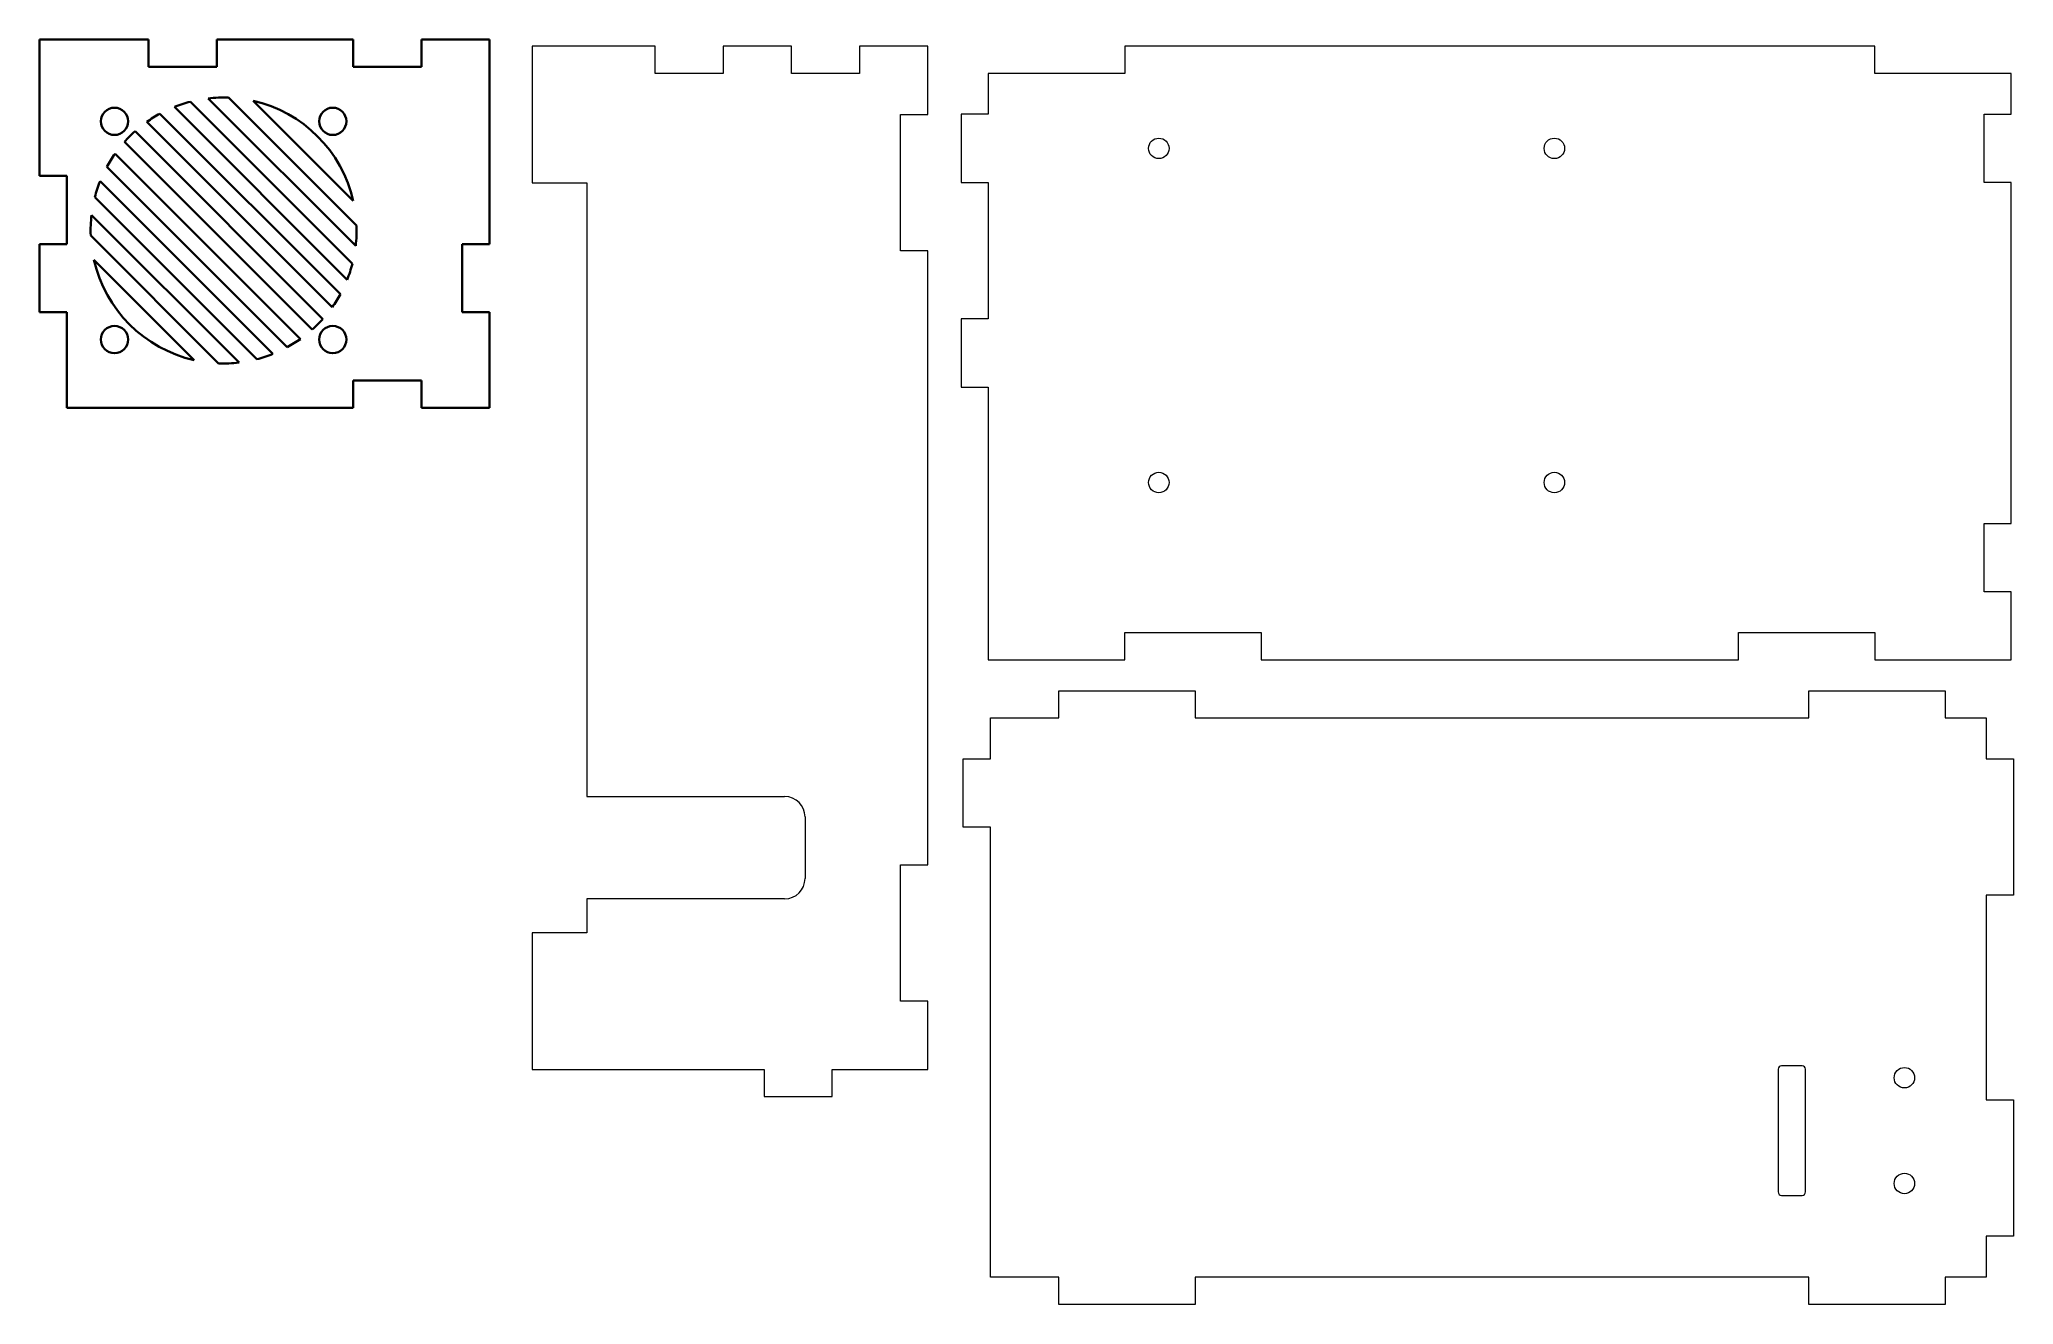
# Model space of a CAD drawing. Header units: millimetres. Extents: x -11 to 278, y -174 to 11.
import ezdxf

# ---------------------------------------------------------------- set-up
doc = ezdxf.new("R2010")
doc.units = ezdxf.units.MM
doc.layers.add('1', color=7, linetype='Continuous', true_color=0xffffff)

msp = doc.modelspace()

# ---------------------------------------------------------------- linework, layer by layer
at = {"layer": '1', "color": 252, "linetype": 'Continuous', "lineweight": 35}
for p, q in [((-11.155298, 11.323406), (-11.155298, -8.676594)), ((-11.155298, 11.323406), (-11.155298, -8.676594)), ((4.844702, 11.323406), (-11.155298, 11.323406)), ((4.844702, 11.323406), (-11.155298, 11.323406)), ((4.844702, 7.323406), (4.844702, 11.323406)), ((4.844702, 7.323406), (4.844702, 11.323406)), ((34.844702, 11.323406), (14.844702, 11.323406)), ((34.844702, 11.323406), (14.844702, 11.323406)), ((14.844702, 11.323406), (14.844702, 7.323406)), ((14.844702, 11.323406), (14.844702, 7.323406)), ((34.844702, 7.323406), (34.844702, 11.323406)), ((34.844702, 7.323406), (34.844702, 11.323406)), ((44.844702, 11.323406), (44.844702, 7.323406)), ((54.844702, 11.323406), (44.844702, 11.323406)), ((54.844702, 11.323406), (44.844702, 11.323406)), ((44.844702, 11.323406), (44.844702, 7.323406)), ((54.844702, -18.676594), (54.844702, 11.323406)), ((54.844702, -18.676594), (54.844702, 11.323406)), ((14.844702, 7.323406), (4.844702, 7.323406)), ((14.844702, 7.323406), (4.844702, 7.323406)), ((44.844702, 7.323406), (34.844702, 7.323406)), ((44.844702, 7.323406), (34.844702, 7.323406)), ((6.505033, 0.44125), (32.962546, -26.016263)), ((6.505033, 0.44125), (32.962546, -26.016263)), ((33.957495, -23.899942), (8.621354, 1.436199)), ((33.957495, -23.899942), (8.621354, 1.436199)), ((10.965665, 2.203157), (34.724453, -21.55563)), ((10.965665, 2.203157), (34.724453, -21.55563)), ((13.587739, 2.692354), (35.213649, -18.933557)), ((13.587739, 2.692354), (35.213649, -18.933557)), ((35.330763, -15.9394), (16.581896, 2.809467)), ((35.330763, -15.9394), (16.581896, 2.809467)), ((20.163495, 2.339137), (34.860433, -12.357801)), ((20.163495, 2.339137), (34.860433, -12.357801)), ((2.855893, -2.13215), (30.389146, -29.665403)), ((2.855893, -2.13215), (30.389146, -29.665403)), ((31.767857, -27.932843), (4.588453, -0.753439)), ((31.767857, -27.932843), (4.588453, -0.753439)), ((-0.078452, -5.420344), (27.100952, -32.599748)), ((-0.078452, -5.420344), (27.100952, -32.599748)), ((28.833511, -31.221037), (1.300258, -3.687785)), ((28.833511, -31.221037), (1.300258, -3.687785)), ((-11.155298, -8.676594), (-7.155298, -8.676594)), ((-11.155298, -8.676594), (-7.155298, -8.676594)), ((-7.155298, -8.676594), (-7.155298, -18.676594)), ((-7.155298, -8.676594), (-7.155298, -18.676594)), ((25.184372, -33.794437), (-1.273142, -7.336924)), ((25.184372, -33.794437), (-1.273142, -7.336924)), ((-2.26809, -9.453246), (23.06805, -34.789386)), ((-2.26809, -9.453246), (23.06805, -34.789386)), ((-3.524245, -14.419631), (18.101665, -36.045541)), ((-3.524245, -14.419631), (18.101665, -36.045541)), ((20.723739, -35.556345), (-3.035049, -11.797557)), ((20.723739, -35.556345), (-3.035049, -11.797557)), ((-7.155298, -18.676594), (-11.155298, -18.676594)), ((-11.155298, -18.676594), (-11.155298, -28.676594)), ((-11.155298, -18.676594), (-11.155298, -28.676594)), ((-7.155298, -18.676594), (-11.155298, -18.676594)), ((15.107509, -36.162654), (-3.641358, -17.413787)), ((15.107509, -36.162654), (-3.641358, -17.413787)), ((50.844702, -18.676594), (54.844702, -18.676594)), ((50.844702, -28.676594), (50.844702, -18.676594)), ((50.844702, -28.676594), (50.844702, -18.676594)), ((50.844702, -18.676594), (54.844702, -18.676594)), ((-3.171029, -20.995386), (11.52591, -35.692325)), ((-3.171029, -20.995386), (11.52591, -35.692325)), ((-11.155298, -28.676594), (-7.155298, -28.676594)), ((-11.155298, -28.676594), (-7.155298, -28.676594)), ((-7.155298, -28.676594), (-7.155298, -42.676594)), ((-7.155298, -28.676594), (-7.155298, -42.676594)), ((54.844702, -28.676594), (50.844702, -28.676594)), ((54.844702, -28.676594), (50.844702, -28.676594)), ((54.844702, -42.676594), (54.844702, -28.676594)), ((54.844702, -42.676594), (54.844702, -28.676594)), ((34.844702, -38.676594), (44.844702, -38.676594)), ((34.844702, -42.676594), (34.844702, -38.676594)), ((34.844702, -38.676594), (44.844702, -38.676594)), ((34.844702, -42.676594), (34.844702, -38.676594)), ((44.844702, -38.676594), (44.844702, -42.676594)), ((44.844702, -38.676594), (44.844702, -42.676594)), ((-7.155298, -42.676594), (34.844702, -42.676594)), ((-7.155298, -42.676594), (34.844702, -42.676594)), ((44.844702, -42.676594), (54.844702, -42.676594)), ((44.844702, -42.676594), (54.844702, -42.676594))]:
    msp.add_line(p, q, dxfattribs=at)
at = {"layer": '1', "color": 252, "linetype": 'Continuous', "lineweight": 13}
for p, q in [((61.101473, 10.323406), (61.101473, -9.676594)), ((79.101473, 10.323406), (61.101473, 10.323406)), ((61.101473, 10.323406), (61.101473, -9.676594)), ((79.101473, 10.323406), (61.101473, 10.323406)), ((79.101473, 6.323406), (79.101473, 10.323406)), ((79.101473, 6.323406), (79.101473, 10.323406)), ((89.101473, 10.323406), (89.101473, 6.323406)), ((99.101473, 10.323406), (89.101473, 10.323406)), ((89.101473, 10.323406), (89.101473, 6.323406)), ((99.101473, 10.323406), (89.101473, 10.323406)), ((99.101473, 6.323406), (99.101473, 10.323406)), ((99.101473, 6.323406), (99.101473, 10.323406)), ((119.101473, 10.323406), (109.101473, 10.323406)), ((109.101473, 10.323406), (109.101473, 6.323406)), ((119.101473, 10.323406), (109.101473, 10.323406)), ((109.101473, 10.323406), (109.101473, 6.323406)), ((119.101473, 0.323406), (119.101473, 10.323406)), ((119.101473, 0.323406), (119.101473, 10.323406)), ((257.973088, 10.360057), (147.973088, 10.360057)), ((147.973088, 10.360057), (147.973088, 6.360057)), ((257.973088, 10.360057), (147.973088, 10.360057)), ((147.973088, 10.360057), (147.973088, 6.360057)), ((257.973088, 6.360057), (257.973088, 10.360057)), ((257.973088, 6.360057), (257.973088, 10.360057)), ((89.101473, 6.323406), (79.101473, 6.323406)), ((89.101473, 6.323406), (79.101473, 6.323406)), ((109.101473, 6.323406), (99.101473, 6.323406)), ((109.101473, 6.323406), (99.101473, 6.323406)), ((127.973088, 6.360057), (127.973088, 0.360057)), ((147.973088, 6.360057), (127.973088, 6.360057)), ((127.973088, 6.360057), (127.973088, 0.360057)), ((147.973088, 6.360057), (127.973088, 6.360057)), ((277.973088, 6.360057), (257.973088, 6.360057)), ((277.973088, 6.360057), (257.973088, 6.360057)), ((277.973088, 0.360057), (277.973088, 6.360057)), ((277.973088, 0.360057), (277.973088, 6.360057)), ((115.101473, -19.676594), (115.101473, 0.323406)), ((115.101473, 0.323406), (119.101473, 0.323406)), ((115.101473, -19.676594), (115.101473, 0.323406)), ((115.101473, 0.323406), (119.101473, 0.323406)), ((127.973088, 0.360057), (123.973088, 0.360057)), ((123.973088, 0.360057), (123.973088, -9.639943)), ((127.973088, 0.360057), (123.973088, 0.360057)), ((123.973088, 0.360057), (123.973088, -9.639943)), ((273.973088, 0.360057), (277.973088, 0.360057)), ((273.973088, 0.360057), (277.973088, 0.360057)), ((273.973088, -9.639943), (273.973088, 0.360057)), ((273.973088, -9.639943), (273.973088, 0.360057)), ((61.101473, -9.676594), (69.101473, -9.676594)), ((61.101473, -9.676594), (69.101473, -9.676594)), ((69.101473, -9.676594), (69.101473, -99.676594)), ((69.101473, -9.676594), (69.101473, -99.676594)), ((123.973088, -9.639943), (127.973088, -9.639943)), ((123.973088, -9.639943), (127.973088, -9.639943)), ((127.973088, -9.639943), (127.973088, -29.639943)), ((127.973088, -9.639943), (127.973088, -29.639943)), ((277.973088, -9.639943), (273.973088, -9.639943)), ((277.973088, -9.639943), (273.973088, -9.639943)), ((277.973088, -59.639943), (277.973088, -9.639943)), ((277.973088, -59.639943), (277.973088, -9.639943)), ((119.101473, -19.676594), (115.101473, -19.676594)), ((119.101473, -19.676594), (115.101473, -19.676594)), ((119.101473, -109.676594), (119.101473, -19.676594)), ((119.101473, -109.676594), (119.101473, -19.676594)), ((123.973088, -29.639943), (123.973088, -39.639943)), ((123.973088, -29.639943), (123.973088, -39.639943)), ((127.973088, -29.639943), (123.973088, -29.639943)), ((127.973088, -29.639943), (123.973088, -29.639943)), ((123.973088, -39.639943), (127.973088, -39.639943)), ((123.973088, -39.639943), (127.973088, -39.639943)), ((127.973088, -39.639943), (127.973088, -79.639943)), ((127.973088, -39.639943), (127.973088, -79.639943)), ((273.973088, -69.639943), (273.973088, -59.639943)), ((273.973088, -59.639943), (277.973088, -59.639943)), ((273.973088, -69.639943), (273.973088, -59.639943)), ((273.973088, -59.639943), (277.973088, -59.639943)), ((277.973088, -69.639943), (273.973088, -69.639943)), ((277.973088, -69.639943), (273.973088, -69.639943)), ((277.973088, -79.639943), (277.973088, -69.639943)), ((277.973088, -79.639943), (277.973088, -69.639943)), ((147.973088, -79.639943), (147.973088, -75.639943)), ((147.973088, -75.639943), (167.973088, -75.639943)), ((147.973088, -75.639943), (167.973088, -75.639943)), ((147.973088, -79.639943), (147.973088, -75.639943)), ((167.973088, -75.639943), (167.973088, -79.639943)), ((167.973088, -75.639943), (167.973088, -79.639943)), ((237.973088, -79.639943), (237.973088, -75.639943)), ((237.973088, -79.639943), (237.973088, -75.639943)), ((237.973088, -75.639943), (257.973088, -75.639943)), ((237.973088, -75.639943), (257.973088, -75.639943)), ((257.973088, -75.639943), (257.973088, -79.639943)), ((257.973088, -75.639943), (257.973088, -79.639943)), ((127.973088, -79.639943), (147.973088, -79.639943)), ((127.973088, -79.639943), (147.973088, -79.639943)), ((167.973088, -79.639943), (237.973088, -79.639943)), ((167.973088, -79.639943), (237.973088, -79.639943)), ((257.973088, -79.639943), (277.973088, -79.639943)), ((257.973088, -79.639943), (277.973088, -79.639943)), ((138.300073, -84.15696), (158.300073, -84.15696)), ((138.300073, -88.15696), (138.300073, -84.15696)), ((138.300073, -88.15696), (138.300073, -84.15696)), ((138.300073, -84.15696), (158.300073, -84.15696)), ((158.300073, -84.15696), (158.300073, -88.15696)), ((158.300073, -84.15696), (158.300073, -88.15696)), ((248.300073, -84.15696), (268.300073, -84.15696)), ((248.300073, -88.15696), (248.300073, -84.15696)), ((248.300073, -84.15696), (268.300073, -84.15696)), ((248.300073, -88.15696), (248.300073, -84.15696)), ((268.300073, -84.15696), (268.300073, -88.15696)), ((268.300073, -84.15696), (268.300073, -88.15696)), ((128.300073, -88.15696), (138.300073, -88.15696)), ((128.300073, -94.15696), (128.300073, -88.15696)), ((128.300073, -94.15696), (128.300073, -88.15696)), ((128.300073, -88.15696), (138.300073, -88.15696)), ((158.300073, -88.15696), (248.300073, -88.15696)), ((158.300073, -88.15696), (248.300073, -88.15696)), ((268.300073, -88.15696), (274.300073, -88.15696)), ((268.300073, -88.15696), (274.300073, -88.15696)), ((274.300073, -88.15696), (274.300073, -94.15696)), ((274.300073, -88.15696), (274.300073, -94.15696)), ((124.300073, -104.15696), (124.300073, -94.15696)), ((124.300073, -94.15696), (128.300073, -94.15696)), ((124.300073, -94.15696), (128.300073, -94.15696)), ((124.300073, -104.15696), (124.300073, -94.15696)), ((274.300073, -94.15696), (278.300073, -94.15696)), ((274.300073, -94.15696), (278.300073, -94.15696)), ((278.300073, -94.15696), (278.300073, -114.15696)), ((278.300073, -94.15696), (278.300073, -114.15696)), ((69.101473, -99.676594), (98.101473, -99.676594)), ((69.101473, -99.676594), (98.101473, -99.676594)), ((101.101473, -102.676594), (101.101473, -111.676594)), ((101.101473, -102.676594), (101.101473, -111.676594)), ((128.300073, -104.15696), (124.300073, -104.15696)), ((128.300073, -104.15696), (124.300073, -104.15696)), ((128.300073, -170.15696), (128.300073, -104.15696)), ((128.300073, -170.15696), (128.300073, -104.15696)), ((115.101473, -109.676594), (119.101473, -109.676594)), ((115.101473, -129.676594), (115.101473, -109.676594)), ((115.101473, -109.676594), (119.101473, -109.676594)), ((115.101473, -129.676594), (115.101473, -109.676594)), ((69.101473, -114.676594), (69.101473, -119.676594)), ((69.101473, -114.676594), (69.101473, -119.676594)), ((98.101473, -114.676594), (69.101473, -114.676594)), ((98.101473, -114.676594), (69.101473, -114.676594)), ((278.300073, -114.15696), (274.300073, -114.15696)), ((274.300073, -114.15696), (274.300073, -144.15696)), ((278.300073, -114.15696), (274.300073, -114.15696)), ((274.300073, -114.15696), (274.300073, -144.15696)), ((69.101473, -119.676594), (61.101473, -119.676594)), ((69.101473, -119.676594), (61.101473, -119.676594)), ((61.101473, -119.676594), (61.101473, -139.676594)), ((61.101473, -119.676594), (61.101473, -139.676594)), ((119.101473, -129.676594), (115.101473, -129.676594)), ((119.101473, -129.676594), (115.101473, -129.676594)), ((119.101473, -139.676594), (119.101473, -129.676594)), ((119.101473, -139.676594), (119.101473, -129.676594)), ((61.101473, -139.676594), (95.101473, -139.676594)), ((61.101473, -139.676594), (95.101473, -139.676594)), ((95.101473, -139.676594), (95.101473, -143.676594)), ((95.101473, -139.676594), (95.101473, -143.676594)), ((105.101473, -139.676594), (119.101473, -139.676594)), ((105.101473, -139.676594), (119.101473, -139.676594)), ((105.101473, -143.676594), (105.101473, -139.676594)), ((105.101473, -143.676594), (105.101473, -139.676594)), ((243.800073, -139.65696), (243.800073, -157.65696)), ((243.800073, -139.65696), (243.800073, -157.65696)), ((247.300073, -139.15696), (244.300073, -139.15696)), ((247.300073, -139.15696), (244.300073, -139.15696)), ((247.800073, -157.65696), (247.800073, -139.65696)), ((247.800073, -157.65696), (247.800073, -139.65696)), ((95.101473, -143.676594), (105.101473, -143.676594)), ((95.101473, -143.676594), (105.101473, -143.676594)), ((274.300073, -144.15696), (278.300073, -144.15696)), ((274.300073, -144.15696), (278.300073, -144.15696)), ((278.300073, -144.15696), (278.300073, -164.15696)), ((278.300073, -144.15696), (278.300073, -164.15696)), ((244.300073, -158.15696), (247.300073, -158.15696)), ((244.300073, -158.15696), (247.300073, -158.15696)), ((278.300073, -164.15696), (274.300073, -164.15696)), ((278.300073, -164.15696), (274.300073, -164.15696)), ((274.300073, -164.15696), (274.300073, -170.15696)), ((274.300073, -164.15696), (274.300073, -170.15696)), ((138.300073, -170.15696), (128.300073, -170.15696)), ((138.300073, -170.15696), (128.300073, -170.15696)), ((138.300073, -174.15696), (138.300073, -170.15696)), ((138.300073, -174.15696), (138.300073, -170.15696)), ((248.300073, -170.15696), (158.300073, -170.15696)), ((248.300073, -170.15696), (158.300073, -170.15696)), ((158.300073, -170.15696), (158.300073, -174.15696)), ((158.300073, -170.15696), (158.300073, -174.15696)), ((248.300073, -174.15696), (248.300073, -170.15696)), ((248.300073, -174.15696), (248.300073, -170.15696)), ((274.300073, -170.15696), (268.300073, -170.15696)), ((268.300073, -170.15696), (268.300073, -174.15696)), ((268.300073, -170.15696), (268.300073, -174.15696)), ((274.300073, -170.15696), (268.300073, -170.15696)), ((158.300073, -174.15696), (138.300073, -174.15696)), ((158.300073, -174.15696), (138.300073, -174.15696)), ((268.300073, -174.15696), (248.300073, -174.15696)), ((268.300073, -174.15696), (248.300073, -174.15696))]:
    msp.add_line(p, q, dxfattribs=at)
at = {"layer": '1', "color": 252, "linetype": 'Continuous', "lineweight": 35}
for centre in [(-0.155298, -0.676594), (-0.155298, -0.676594), (31.844702, -0.676594), (31.844702, -0.676594), (-0.155298, -32.676594), (-0.155298, -32.676594), (31.844702, -32.676594), (31.844702, -32.676594)]:
    msp.add_circle(centre, 2, dxfattribs=at)
at = {"layer": '1', "color": 252, "linetype": 'Continuous', "lineweight": 13}
for centre in [(152.973088, -4.639943), (152.973088, -4.639943), (210.973088, -4.639943), (210.973088, -4.639943), (152.973088, -53.639943), (152.973088, -53.639943), (210.973088, -53.639943), (210.973088, -53.639943), (262.300073, -140.90696), (262.300073, -140.90696), (262.300073, -156.40696), (262.300073, -156.40696)]:
    msp.add_circle(centre, 1.5, dxfattribs=at)
at = {"layer": '1', "color": 252, "linetype": 'Continuous', "lineweight": 35}
for start, end in [(118.61733, 125.256903), (118.61733, 125.256903), (104.489763, 111.742022), (104.489763, 111.742022), (87.833428, 96.646407), (87.833428, 96.646407), (12.795772, 77.204228), (12.795772, 77.204228), (131.766214, 138.233786), (131.766214, 138.233786), (144.743097, 151.38267), (144.743097, 151.38267), (158.257978, 165.510237), (158.257978, 165.510237), (173.353593, 182.166572), (173.353593, 182.166572), (353.353593, 2.166572), (353.353593, 2.166572), (192.795772, 257.204228), (192.795772, 257.204228), (338.257978, 345.510237), (338.257978, 345.510237), (324.743097, 331.38267), (324.743097, 331.38267), (311.766214, 318.233786), (311.766214, 318.233786), (298.61733, 305.256903), (298.61733, 305.256903), (267.833428, 276.646407), (267.833428, 276.646407), (284.489763, 291.742022), (284.489763, 291.742022)]:
    msp.add_arc((15.844702, -16.676594), 19.5, start, end, dxfattribs=at)
at = {"layer": '1', "color": 252, "linetype": 'Continuous', "lineweight": 13}
for centre, radius, start, end in [((98.101473, -102.676594), 3, 0, 90), ((98.101473, -102.676594), 3, 0, 90), ((98.101473, -111.676594), 3, 270, 0), ((98.101473, -111.676594), 3, 270, 0), ((244.300073, -139.65696), 0.5, 90, 180), ((244.300073, -139.65696), 0.5, 90, 180), ((247.300073, -139.65696), 0.5, 0, 90), ((247.300073, -139.65696), 0.5, 0, 90), ((244.300073, -157.65696), 0.5, 180, 270), ((244.300073, -157.65696), 0.5, 180, 270), ((247.300073, -157.65696), 0.5, 270, 0), ((247.300073, -157.65696), 0.5, 270, 0)]:
    msp.add_arc(centre, radius, start, end, dxfattribs=at)

doc.saveas('drawing.dxf')
